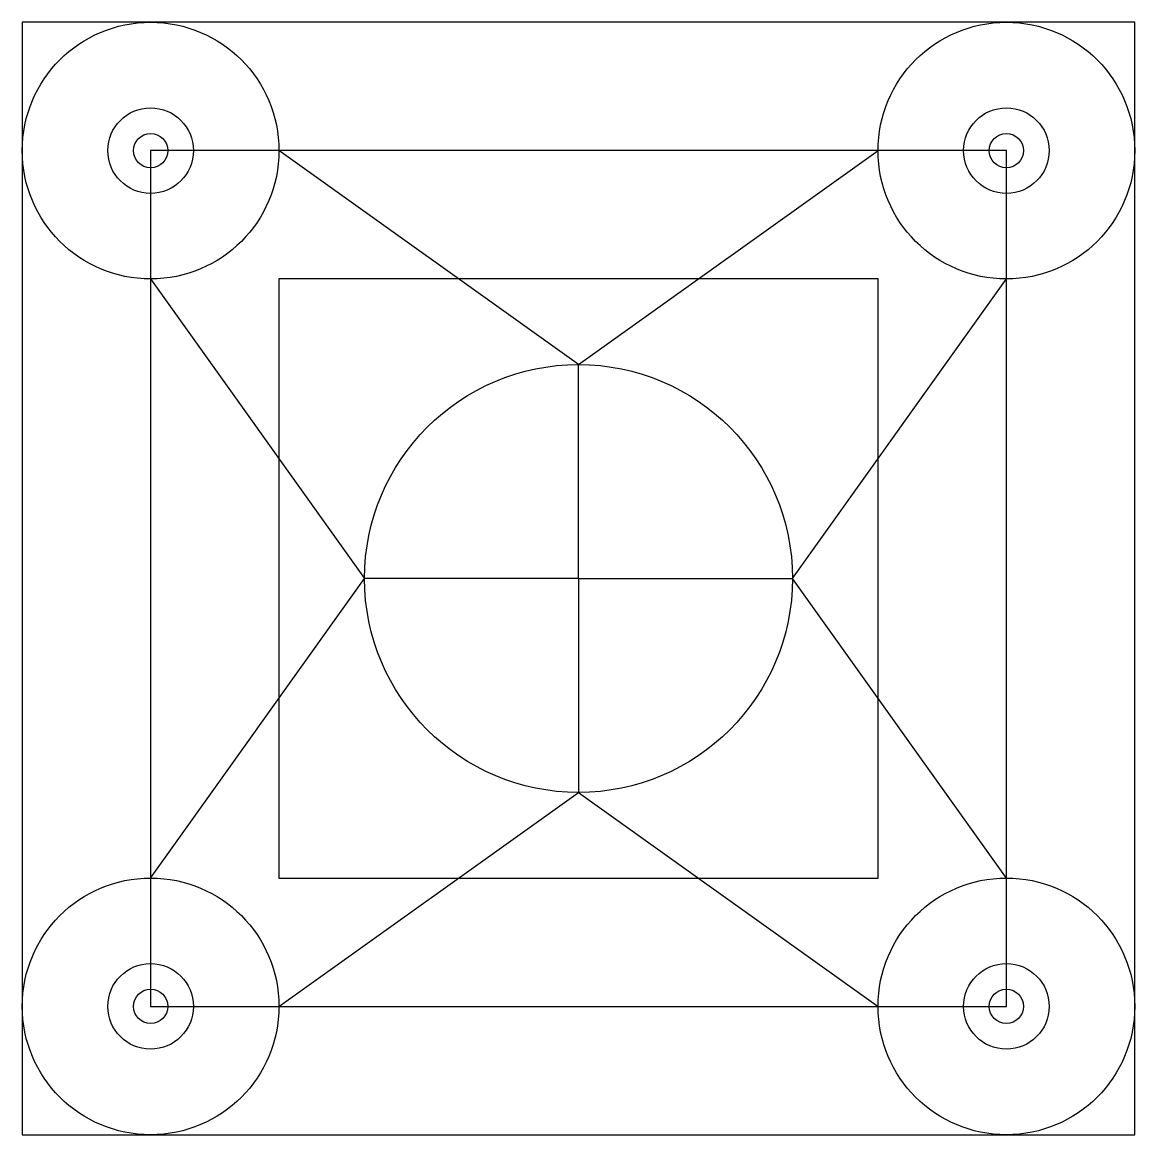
# Model space of a CAD drawing. Header units: millimetres. Extents: x -15 to 115, y -115 to 15.
import ezdxf

# ---------------------------------------------------------------- set-up
doc = ezdxf.new("R2010")
doc.units = ezdxf.units.MM
doc.layers.get('0').update_dxf_attribs({"linetype": 'CONTINUOUS'})

msp = doc.modelspace()

# ---------------------------------------------------------------- linework, layer by layer
for p, q in [((50, -25), (15, 0)), ((50, -25), (85, 0)), ((0, -15), (25, -50)), ((75, -50), (100, -15)), ((50, -50), (50, -25)), ((0, -85), (25, -50)), ((50, -50), (25, -50)), ((50, -50), (75, -50)), ((50, -50), (50, -75)), ((100, -85), (75, -50)), ((15, -100), (50, -75)), ((50, -75), (85, -100))]:
    msp.add_line(p, q)
for points in [[(115, -115), (115, 15), (-15, 15), (-15, -115)], [(100, 0), (0, 0), (0, -100), (100, -100)], [(15, -85), (85, -85), (85, -15), (15, -15)]]:
    msp.add_lwpolyline(points, close=True)
for centre, radius in [((0, 0), 15), ((100, 0), 15), ((0, 0), 5), ((100, 0), 5), ((0, 0), 2), ((100, 0), 2), ((50, -50), 25), ((0, -100), 15), ((100, -100), 15), ((0, -100), 5), ((100, -100), 5), ((0, -100), 2), ((100, -100), 2)]:
    msp.add_circle(centre, radius)

doc.saveas('drawing.dxf')
